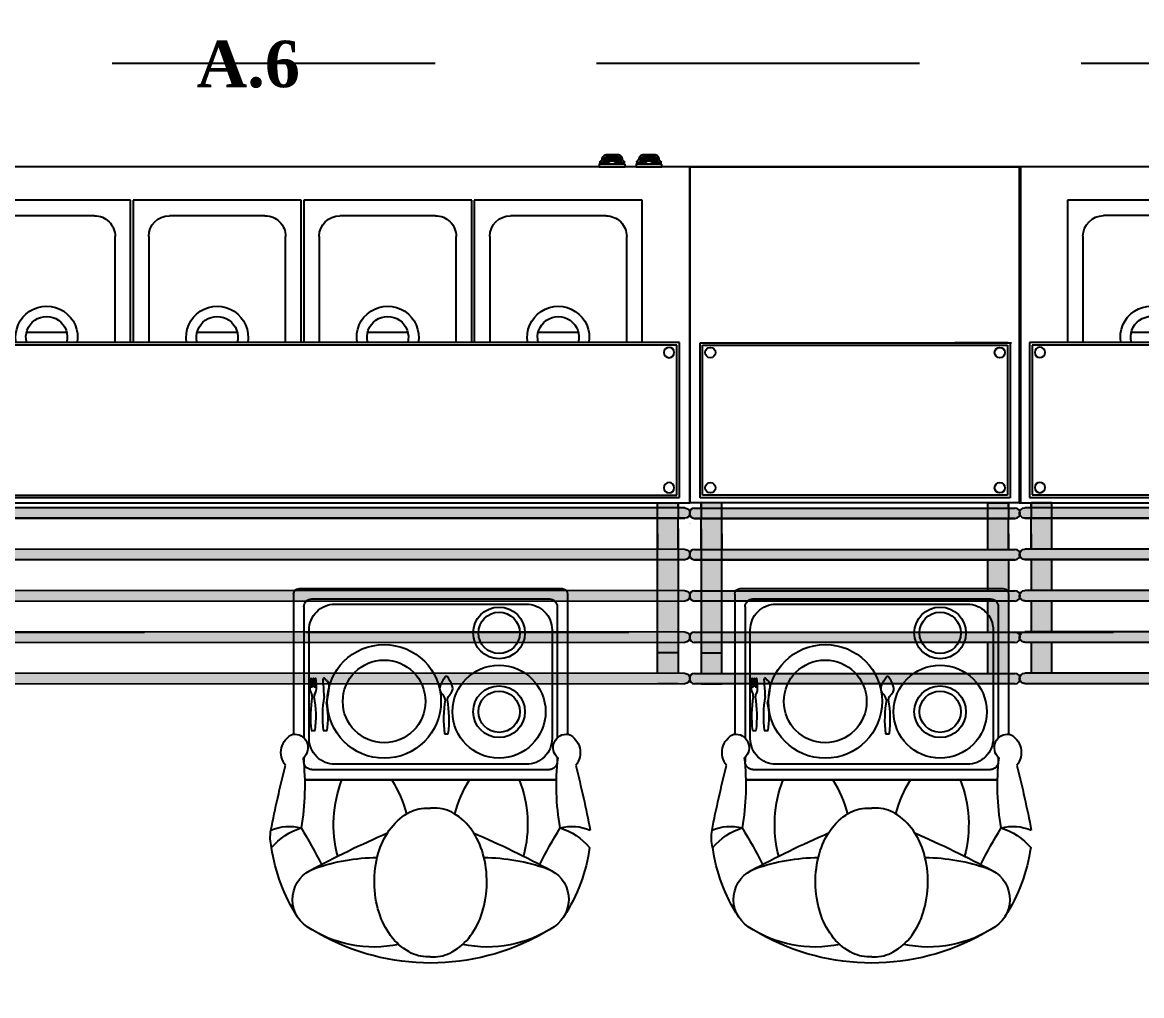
# Model space of a CAD drawing. Header units: millimetres. Extents: x 322668 to 332469, y 13187 to 20117.
# Drawn here: x 327930.6 to 328147.1, y 15753.7 to 15942 of the extents above; entities that cross this region are included whole.
import ezdxf
from ezdxf.enums import TextEntityAlignment as Align

# ---------------------------------------------------------------- set-up
doc = ezdxf.new("R2010")
doc.units = ezdxf.units.MM
doc.header["$LTSCALE"] = 50
doc.header["$MEASUREMENT"] = 0
doc.header["$PDMODE"] = 3
doc.header["$PDSIZE"] = -0.5
doc.linetypes.add('HIDDEN', pattern=[0.375, 0.25, -0.125])
doc.layers.get('0').update_dxf_attribs({"linetype": 'CONTINUOUS'})
doc.layers.get('DEFPOINTS').update_dxf_attribs({"linetype": 'CONTINUOUS'})
for name, color, linetype in [('MIM_DOSEME', 7, 'CONTINUOUS'), ('MIM_OLCU-DIS', 1, 'CONTINUOUS'), ('OC-Mutfak_Ekipman', 252, 'CONTINUOUS'), ('OC-Tretuar', 70, 'CONTINUOUS')]:
    doc.layers.add(name, color=color, linetype=linetype)
doc.styles.add('OLCU', font='TSIMPLEX.SHX', dxfattribs={"width": 0.7})
doc.styles.add('REF', font='calibri.ttf', dxfattribs={"height": 10})
doc.styles.add('ROMANS', font='romans.shx')
doc.dimstyles.new('200-OLCU-DIŞ', dxfattribs={"dimtxt": 30, "dimasz": 10, "dimexe": 0, "dimexo": 0, "dimgap": 10, "dimtad": 1, "dimdec": 1, "dimdsep": 46, "dimtxsty": 'OLCU', "dimblk1": 'DOT', "dimblk2": 'DOT', "dimsah": 1, "dimcen": 0, "dimclrd": 7, "dimclre": 7, "dimclrt": 4, "dimadec": 0, "dimazin": 0, "dimtfac": 1, "dimtdec": 1, "dimtix": 1, "dimtmove": 2, "dimatfit": 3, "dimldrblk": 'DOT', "dimfxl": 0, "dimtolj": 1, "dimarcsym": 0})

# ---------------------------------------------------------------- blocks, each defined once
blk = doc.blocks.new('_DOT')
at = {"color": 0, "linetype": 'ByBlock'}
blk.add_line((-0.5, 0), (-1, 0), dxfattribs=at)
at = {"color": 0, "linetype": 'ByBlock', "const_width": 0.5}
blk.add_lwpolyline([(-0.25, 0, 1), (0.25, 0, 1)], format="xyb", close=True, dxfattribs=at)
blk = doc.blocks.new('*D159')
at = {"layer": 'DEFPOINTS', "color": 0}
for p in [(329577.75, 18407.96, -57.5), (327588.54, 14893), (330092.59, 14893)]:
    blk.add_point(p, dxfattribs=at)
at = {"layer": 'MIM_OLCU-DIS', "color": 7, "lineweight": -2}
for p, q in [((330052.83, 18407.96), (330092.59, 18407.96)), ((330092.59, 18397.96), (330092.59, 14903)), ((330052.59, 14893), (330092.59, 14893))]:
    blk.add_line(p, q, dxfattribs=at)
at = {"layer": 'MIM_OLCU-DIS', "color": 7, "lineweight": -2, "xscale": 10, "yscale": 10, "zscale": 10}
for p, rotation in [((330092.59, 18407.96), 90), ((330092.59, 14893), 270)]:
    blk.add_blockref('_DOT', p, dxfattribs=dict(at, rotation=rotation))
at = {"layer": 'MIM_OLCU-DIS', "color": 4, "insert": (330067.59, 16650.48), "char_height": 30, "attachment_point": 5, "rotation": 90, "style": 'OLCU'}
blk.add_mtext('\\A1;3515', dxfattribs=at)
blk = doc.blocks.new('ghggfhh')
at = {"color": 7}
blk.add_lwpolyline([(1188.71, 1333.35), (1193.71, 1333.35), (1193.71, 1333.87), (1188.71, 1333.87)], close=True, dxfattribs=at)
blk.add_lwpolyline([(1188.71, 1333), (1189.21, 1332.53), (1189.21, 1332.51, 0.414214), (1190.21, 1331.51), (1192.21, 1331.51, 0.414214), (1193.21, 1332.51), (1193.21, 1332.53), (1193.71, 1333)], format="xyb", dxfattribs=at)
for points in [[(1188.71, 1333), (1190.71, 1333)], [(1189.35, 1332.74), (1193.07, 1332.74)], [(1189.46, 1332.51), (1192.96, 1332.51)], [(1189.5, 1332.27), (1192.92, 1332.27)], [(1189.62, 1332.04), (1192.79, 1332.04)], [(1190.71, 1333.35), (1190.71, 1333)], [(1191.71, 1333.35), (1191.71, 1333)], [(1191.71, 1333), (1193.71, 1333)], [(1189.97, 1331.8), (1192.45, 1331.8)]]:
    blk.add_lwpolyline(points, dxfattribs=at)
blk = doc.blocks.new('SICAK SERVİS ÜNİTESİ-150X70X85-155')
at = {"layer": 'OC-Mutfak_Ekipman'}
h = blk.add_hatch(color=54, dxfattribs=at)
h.dxf.hatch_style = 1
h.paths.add_polyline_path([(327235.64, 17655.41), (327231.64, 17655.41), (327231.64, 17649.41), (327235.64, 17649.41)])
h.paths.add_polyline_path([(327235.64, 17647.41), (327231.64, 17647.41), (327231.64, 17641.41), (327235.64, 17641.41)])
h.paths.add_polyline_path([(327231.64, 17633.41), (327235.64, 17633.41), (327235.64, 17639.41), (327231.64, 17639.41)])
h.paths.add_polyline_path([(327235.64, 17631.41), (327231.64, 17631.41), (327231.64, 17625.41), (327235.64, 17625.41)])
h.paths.add_polyline_path([(327235.64, 17623.41), (327231.64, 17623.41), (327231.64, 17622.41), (327235.64, 17622.41)])
h.paths.add_polyline_path([(327090.16, 17649.4), (327094.16, 17649.4), (327094.16, 17655.4), (327090.16, 17655.4)])
h.paths.add_polyline_path([(327094.16, 17647.4), (327090.16, 17647.4), (327090.16, 17641.4), (327094.16, 17641.4)])
h.paths.add_polyline_path([(327094.16, 17639.4), (327090.16, 17639.4), (327090.16, 17633.4), (327094.16, 17633.4)])
h.paths.add_polyline_path([(327094.16, 17631.4), (327090.16, 17631.4), (327090.16, 17625.4), (327094.16, 17625.4)])
h.paths.add_polyline_path([(327094.16, 17623.4), (327090.16, 17623.4), (327090.16, 17622.4), (327094.16, 17622.4)])
at = {"layer": 'OC-Tretuar'}
h = blk.add_hatch(color=54, dxfattribs=at)
h.dxf.hatch_style = 1
h.paths.add_polyline_path([(327236.9, 17655.41, 0.414204), (327237.9, 17656.41, 0.414217), (327236.9, 17657.41), (327088.9, 17657.4, 0.41421), (327087.9, 17656.4, 0.414223), (327088.9, 17655.4)])
h.paths.add_polyline_path([(327236.9, 17647.41, 0.41421), (327237.9, 17648.41, 0.414223), (327236.9, 17649.41), (327088.9, 17649.4, 0.414204), (327087.9, 17648.4, 0.414217), (327088.9, 17647.4)])
h.paths.add_polyline_path([(327236.9, 17639.41, 0.41421), (327237.9, 17640.41, 0.414217), (327236.9, 17641.41), (327088.9, 17641.4, 0.41421), (327087.9, 17640.4, 0.414217), (327088.9, 17639.4)])
h.paths.add_polyline_path([(327088.9, 17633.4, 0.41421), (327087.9, 17632.4, 0.414217), (327088.9, 17631.4), (327236.9, 17631.41, 0.41421), (327237.9, 17632.41, 0.414217), (327236.9, 17633.41)])
h.paths.add_polyline_path([(327236.9, 17623.41, 0.41421), (327237.9, 17624.41, 0.414217), (327236.9, 17625.41), (327088.9, 17625.4, 0.41421), (327087.9, 17624.4, 0.414217), (327088.9, 17623.4)])
at = {"layer": 'OC-Mutfak_Ekipman', "color": 54}
for p, q in [((327088.9, 17657.4), (327236.9, 17657.41)), ((327090.16, 17657.4), (327094.16, 17657.4)), ((327235.64, 17657.41), (327231.64, 17657.41)), ((327087.9, 17656.4), (327087.9, 17656.4)), ((327236.9, 17655.41), (327088.9, 17655.4)), ((327090.16, 17649.4), (327090.16, 17655.4)), ((327094.16, 17655.4), (327094.16, 17649.4)), ((327231.64, 17655.41), (327231.64, 17649.41)), ((327235.64, 17649.41), (327235.64, 17655.41)), ((327237.76, 17656.41), (327237.76, 17656.41)), ((327237.9, 17656.41), (327237.9, 17656.41)), ((327235.64, 17651.41), (327231.64, 17651.41)), ((327088.9, 17649.4), (327236.9, 17649.41)), ((327231.64, 17649.41), (327231.64, 17643.41)), ((327235.64, 17643.41), (327235.64, 17649.41)), ((327087.9, 17648.4), (327087.9, 17648.4)), ((327236.9, 17647.41), (327088.9, 17647.4)), ((327090.16, 17641.4), (327090.16, 17647.4)), ((327094.16, 17647.4), (327094.16, 17641.4)), ((327231.64, 17647.41), (327231.64, 17641.41)), ((327235.64, 17641.41), (327235.64, 17647.41)), ((327237.76, 17648.41), (327237.76, 17648.41)), ((327237.9, 17648.41), (327237.9, 17648.41)), ((327087.9, 17640.4), (327087.9, 17640.4)), ((327088.9, 17641.4), (327236.9, 17641.41)), ((327231.64, 17641.41), (327231.64, 17635.41)), ((327235.64, 17635.41), (327235.64, 17641.41)), ((327237.76, 17640.41), (327237.76, 17640.41)), ((327237.9, 17640.41), (327237.9, 17640.41)), ((327236.9, 17639.41), (327088.9, 17639.4)), ((327090.16, 17633.4), (327090.16, 17639.4)), ((327094.16, 17639.4), (327094.16, 17633.4)), ((327231.64, 17639.41), (327231.64, 17633.41)), ((327235.64, 17633.41), (327235.64, 17639.41)), ((327087.9, 17632.4), (327087.9, 17632.4)), ((327236.9, 17633.41), (327088.9, 17633.4)), ((327088.9, 17633.4), (327236.9, 17633.41)), ((327236.9, 17631.41), (327088.9, 17631.4)), ((327090.16, 17628.4), (327090.16, 17631.4)), ((327090.16, 17631.4), (327090.16, 17625.4)), ((327094.16, 17631.4), (327094.16, 17628.4)), ((327094.16, 17631.4), (327094.16, 17625.4)), ((327231.64, 17633.41), (327231.64, 17627.41)), ((327231.64, 17631.41), (327231.64, 17628.41)), ((327231.64, 17628.41), (327231.64, 17631.41)), ((327231.64, 17631.41), (327231.64, 17625.41)), ((327235.64, 17627.41), (327235.64, 17633.41)), ((327235.64, 17628.41), (327235.64, 17631.41)), ((327235.64, 17631.41), (327235.64, 17628.41)), ((327235.64, 17631.41), (327235.64, 17625.41)), ((327237.76, 17632.41), (327237.76, 17632.41)), ((327237.9, 17632.41), (327237.9, 17632.41)), ((327236.9, 17625.41), (327088.9, 17625.4)), ((327088.9, 17625.4), (327236.9, 17625.41)), ((327090.16, 17622.4), (327090.16, 17625.4)), ((327094.16, 17625.4), (327094.16, 17622.4)), ((327231.64, 17625.41), (327231.64, 17622.41)), ((327235.64, 17622.41), (327235.64, 17625.41)), ((327237.76, 17626.41), (327237.76, 17626.41)), ((327087.9, 17624.4), (327087.9, 17624.4)), ((327236.9, 17623.41), (327088.9, 17623.4)), ((327090.16, 17623.4), (327090.16, 17622.4)), ((327094.16, 17623.4), (327094.16, 17622.4)), ((327231.64, 17623.41), (327231.64, 17622.41)), ((327235.64, 17623.41), (327235.64, 17622.41)), ((327237.76, 17624.41), (327237.76, 17624.41)), ((327237.9, 17624.41), (327237.9, 17624.41)), ((327087.85, 17622.4), (327237.85, 17622.41)), ((327087.85, 17622.4), (327237.6, 17622.41)), ((327089.85, 17621.4), (327235.85, 17621.41)), ((327089.85, 17591.4), (327089.85, 17621.4)), ((327094.16, 17622.4), (327090.16, 17622.4)), ((327090.16, 17622.4), (327094.16, 17622.4)), ((327090.35, 17620.9), (327235.35, 17620.91)), ((327090.35, 17591.9), (327090.35, 17620.9)), ((327231.64, 17622.41), (327235.64, 17622.41)), ((327231.64, 17622.41), (327235.64, 17622.41)), ((327235.35, 17620.91), (327235.35, 17591.91)), ((327235.85, 17621.41), (327235.85, 17591.41)), ((327237.85, 17622.41), (327237.86, 17557.41)), ((327237.86, 17557.41), (327237.85, 17622.41)), ((327235.85, 17591.41), (327089.85, 17591.4)), ((327235.35, 17591.91), (327090.35, 17591.9)), ((327097.17, 17563.86), (327097.17, 17591.4)), ((327100.17, 17570.86), (327100.17, 17591.4)), ((327119.28, 17591.4), (327111.56, 17591.4)), ((327126.67, 17591.4), (327126.67, 17570.86)), ((327129.67, 17591.4), (327129.67, 17563.86)), ((327130.17, 17563.86), (327130.17, 17591.4)), ((327133.17, 17570.86), (327133.17, 17591.4)), ((327152.28, 17591.41), (327144.56, 17591.41)), ((327159.67, 17591.4), (327159.67, 17570.86)), ((327162.67, 17591.4), (327162.67, 17563.86)), ((327163.17, 17563.86), (327163.17, 17591.4)), ((327166.17, 17570.86), (327166.17, 17591.4)), ((327185.28, 17591.41), (327177.56, 17591.41)), ((327192.67, 17591.41), (327192.67, 17570.86)), ((327195.67, 17591.41), (327195.67, 17563.86)), ((327196.17, 17563.86), (327196.17, 17591.41)), ((327199.17, 17570.86), (327199.17, 17591.41)), ((327218.28, 17591.41), (327210.56, 17591.41)), ((327225.67, 17591.41), (327225.67, 17570.87)), ((327228.67, 17591.41), (327228.67, 17563.87)), ((327109.54, 17589.4), (327117.3, 17589.4)), ((327142.54, 17589.4), (327150.3, 17589.4)), ((327175.54, 17589.4), (327183.3, 17589.4)), ((327208.54, 17589.41), (327216.3, 17589.41)), ((327122.67, 17566.86), (327104.17, 17566.86)), ((327155.67, 17566.86), (327137.17, 17566.86)), ((327188.67, 17566.86), (327170.17, 17566.86)), ((327221.67, 17566.87), (327203.17, 17566.86)), ((327129.67, 17563.86), (327097.17, 17563.86)), ((327162.67, 17563.86), (327130.17, 17563.86)), ((327195.67, 17563.86), (327163.17, 17563.86)), ((327228.67, 17563.87), (327196.17, 17563.86)), ((327232.48, 17557.41), (327227.48, 17557.41))]:
    blk.add_line(p, q, dxfattribs=at)
blk.add_lwpolyline([(327237.86, 17557.41), (327087.86, 17557.4), (327087.85, 17622.4), (327237.85, 17622.41)], close=True, dxfattribs=at)
for centre in [(327091.85, 17619.47), (327233.86, 17619.48), (327091.85, 17593.32), (327233.86, 17593.33)]:
    blk.add_circle(centre, 1, dxfattribs=at)
for centre, radius, start, end in [((327088.9, 17656.4), 1, 90.0037, 180.0037), ((327236.9, 17656.41), 1, 0.0037, 90.0037), ((327088.9, 17656.4), 1, 180.0037, 270.0037), ((327236.9, 17656.41), 1, 270.0037, 0.0037), ((327088.9, 17648.4), 1, 90.0037, 180.0037), ((327236.9, 17648.41), 1, 0.0037, 90.0037), ((327088.9, 17648.4), 1, 180.0037, 270.0037), ((327236.9, 17648.41), 1, 270.0037, 0.0037), ((327088.9, 17640.4), 1, 90.0037, 180.0037), ((327088.9, 17640.4), 1, 180.0037, 270.0037), ((327236.9, 17640.41), 1, 0.0037, 90.0037), ((327236.9, 17640.41), 1, 270.0037, 0.0037), ((327088.9, 17632.4), 1, 90.0037, 180.0037), ((327088.9, 17632.4), 1, 180.0037, 270.0037), ((327236.9, 17632.41), 1, 0.0037, 90.0037), ((327236.9, 17632.41), 1, 270.0037, 0.0037), ((327088.9, 17624.4), 1, 90.0037, 180.0037), ((327236.9, 17624.41), 1, 0.0037, 90.0037), ((327088.9, 17624.4), 1, 180.0037, 270.0037), ((327236.9, 17624.41), 1, 270.0037, 0.0037), ((327113.42, 17590.36), 6, 169.9941, 10.0134), ((327113.42, 17590.36), 4, 164.8558, 15.1517), ((327146.42, 17590.36), 6, 169.9941, 10.0134), ((327146.42, 17590.36), 4, 164.8558, 15.1517), ((327179.42, 17590.36), 6, 169.9941, 10.0134), ((327179.42, 17590.36), 4, 164.8558, 15.1517), ((327212.42, 17590.37), 6, 169.9941, 10.0134), ((327212.42, 17590.37), 4, 164.8558, 15.1517), ((327104.17, 17570.86), 4, 180.0037, 270.0037), ((327122.67, 17570.86), 4, 270.0037, 0.0037), ((327137.17, 17570.86), 4, 180.0037, 270.0037), ((327155.67, 17570.86), 4, 270.0037, 0.0037), ((327170.17, 17570.86), 4, 180.0037, 270.0037), ((327188.67, 17570.86), 4, 270.0037, 0.0037), ((327203.17, 17570.86), 4, 180.0037, 270.0037), ((327221.67, 17570.87), 4, 270.0037, 0.0037)]:
    blk.add_arc(centre, radius, start, end, dxfattribs=at)
at = {"layer": 'OC-Mutfak_Ekipman', "color": 54, "extrusion": (0, 0, -1), "zscale": -1, "rotation": 359.9962651631528}
for p in [(-328414.16, 16223.61), (-328421.27, 16223.61)]:
    blk.add_blockref('ghggfhh', p, dxfattribs=at)
blk = doc.blocks.new('NÖTR-64')
at = {"layer": 'OC-Mutfak_Ekipman'}
h = blk.add_hatch(color=54, dxfattribs=at)
h.dxf.hatch_style = 1
h.paths.add_polyline_path([(327422.76, 17385.47), (327426.76, 17385.47), (327426.76, 17391.47), (327422.76, 17391.47)])
h.paths.add_polyline_path([(327422.76, 17393.47), (327426.76, 17393.47), (327426.76, 17399.47), (327422.76, 17399.47)])
h.paths.add_polyline_path([(327426.76, 17407.47), (327422.76, 17407.47), (327422.76, 17401.47), (327426.76, 17401.47)])
h.paths.add_polyline_path([(327422.76, 17409.47), (327426.76, 17409.47), (327426.76, 17415.47), (327422.76, 17415.47)])
h.paths.add_polyline_path([(327422.76, 17417.47), (327426.76, 17417.47), (327426.76, 17418.47), (327422.76, 17418.47)])
h.paths.add_polyline_path([(327482.24, 17391.47), (327478.24, 17391.47), (327478.24, 17385.47), (327482.24, 17385.47)])
h.paths.add_polyline_path([(327478.24, 17393.47), (327482.24, 17393.47), (327482.24, 17399.47), (327478.24, 17399.47)])
h.paths.add_polyline_path([(327478.24, 17401.47), (327482.24, 17401.47), (327482.24, 17407.47), (327478.24, 17407.47)])
h.paths.add_polyline_path([(327478.24, 17409.47), (327482.24, 17409.47), (327482.24, 17415.47), (327478.24, 17415.47)])
h.paths.add_polyline_path([(327478.24, 17417.47), (327482.24, 17417.47), (327482.24, 17418.47), (327478.24, 17418.47)])
at = {"layer": 'OC-Tretuar'}
h = blk.add_hatch(color=54, dxfattribs=at)
h.dxf.hatch_style = 1
h.paths.add_polyline_path([(327484.5, 17384.47, 0.414218), (327483.5, 17385.47), (327421.5, 17385.47, 0.414209), (327420.5, 17384.47, 0.414214), (327421.5, 17383.47), (327483.5, 17383.47, 0.414214)])
h.paths.add_polyline_path([(327484.5, 17392.47, 0.414214), (327483.5, 17393.47), (327421.5, 17393.47, 0.414214), (327420.5, 17392.47, 0.414218), (327421.5, 17391.47), (327483.5, 17391.47, 0.414209)])
h.paths.add_polyline_path([(327484.5, 17400.47, 0.414214), (327483.5, 17401.47), (327421.5, 17401.47, 0.414214), (327420.5, 17400.47, 0.414214), (327421.5, 17399.47), (327483.5, 17399.47, 0.414214)])
h.paths.add_polyline_path([(327484.5, 17408.47, 0.414214), (327483.5, 17409.47), (327421.5, 17409.47, 0.414214), (327420.5, 17408.47, 0.414214), (327421.5, 17407.47), (327483.5, 17407.47, 0.414214)])
h.paths.add_polyline_path([(327484.5, 17416.47, 0.414214), (327483.5, 17417.47), (327421.5, 17417.47, 0.414214), (327420.5, 17416.47, 0.414214), (327421.5, 17415.47), (327483.5, 17415.47, 0.414214)])
at = {"color": 54}
for p, q in [((327484.55, 17483.47, 237.77), (327420.55, 17483.47, 237.77)), ((327420.55, 17483.47, 237.77), (327484.55, 17483.47, 237.77))]:
    blk.add_line(p, q, dxfattribs=at)
at = {"layer": 'OC-Mutfak_Ekipman', "color": 54}
for p, q in [((327420.55, 17483.47, 237.77), (327484.55, 17483.47, 237.77)), ((327420.55, 17418.47, 237.77), (327420.55, 17483.47, 237.77)), ((327420.55, 17483.47, 237.77), (327420.55, 17418.47, 237.77)), ((327425.93, 17483.47, 237.77), (327430.93, 17483.47, 237.77)), ((327422.55, 17449.47, 237.77), (327482.55, 17449.47, 237.77)), ((327422.55, 17419.47, 237.77), (327422.55, 17449.47, 237.77)), ((327465.38, 17449.47, 237.77), (327481.85, 17449.47, 237.77)), ((327482.13, 17449.47, 237.77), (327471.85, 17449.47, 237.77)), ((327475.13, 17449.47, 237.77), (327482.85, 17449.47, 237.77)), ((327482.55, 17449.47, 237.77), (327482.55, 17419.47, 237.77)), ((327423.05, 17419.97, 237.77), (327423.05, 17448.97, 237.77)), ((327423.05, 17448.97, 237.77), (327482.05, 17448.97, 237.77)), ((327482.05, 17448.97, 237.77), (327482.05, 17419.97, 237.77)), ((327482.55, 17419.47, 237.77), (327422.55, 17419.47, 237.77)), ((327482.05, 17419.97, 237.77), (327423.05, 17419.97, 237.77)), ((327484.55, 17418.47, 237.77), (327420.55, 17418.47, 237.77)), ((327484.55, 17418.47, 237.77), (327420.8, 17418.47, 237.77)), ((327421.5, 17417.47, 237.77), (327483.5, 17417.47, 237.77)), ((327422.76, 17418.47, 237.77), (327422.76, 17415.47, 237.77)), ((327426.76, 17418.47, 237.77), (327422.76, 17418.47, 237.77)), ((327426.76, 17418.47, 237.77), (327422.76, 17418.47, 237.77)), ((327422.76, 17417.47, 237.77), (327422.76, 17418.47, 237.77)), ((327426.76, 17415.47, 237.77), (327426.76, 17418.47, 237.77)), ((327426.76, 17417.47, 237.77), (327426.76, 17418.47, 237.77)), ((327478.24, 17415.47, 237.77), (327478.24, 17418.47, 237.77)), ((327478.24, 17418.47, 237.77), (327482.24, 17418.47, 237.77)), ((327482.24, 17418.47, 237.77), (327478.24, 17418.47, 237.77)), ((327478.24, 17417.47, 237.77), (327478.24, 17418.47, 237.77)), ((327482.24, 17418.47, 237.77), (327482.24, 17415.47, 237.77)), ((327482.24, 17417.47, 237.77), (327482.24, 17418.47, 237.77)), ((327420.5, 17416.47, 237.77), (327420.5, 17416.47, 237.77)), ((327420.64, 17416.47, 237.77), (327420.64, 17416.47, 237.77)), ((327421.5, 17415.47, 237.77), (327483.5, 17415.47, 237.77)), ((327483.5, 17415.47, 237.77), (327421.5, 17415.47, 237.77)), ((327422.76, 17409.47, 237.77), (327422.76, 17415.47, 237.77)), ((327426.76, 17409.47, 237.77), (327426.76, 17415.47, 237.77)), ((327478.24, 17409.47, 237.77), (327478.24, 17415.47, 237.77)), ((327482.24, 17409.47, 237.77), (327482.24, 17415.47, 237.77)), ((327484.5, 17416.47, 237.77), (327484.5, 17416.47, 237.77)), ((327420.64, 17414.47, 237.77), (327420.64, 17414.47, 237.77)), ((327422.76, 17413.47, 237.77), (327422.76, 17407.47, 237.77)), ((327426.76, 17407.47, 237.77), (327426.76, 17413.47, 237.77)), ((327422.76, 17412.47, 237.77), (327422.76, 17409.47, 237.77)), ((327422.76, 17409.47, 237.77), (327422.76, 17412.47, 237.77)), ((327426.76, 17409.47, 237.77), (327426.76, 17412.47, 237.77)), ((327426.76, 17412.47, 237.77), (327426.76, 17409.47, 237.77)), ((327478.24, 17409.47, 237.77), (327478.24, 17412.47, 237.77)), ((327482.24, 17412.47, 237.77), (327482.24, 17409.47, 237.77)), ((327420.5, 17408.47, 237.77), (327420.5, 17408.47, 237.77)), ((327420.64, 17408.47, 237.77), (327420.64, 17408.47, 237.77)), ((327421.5, 17409.47, 237.77), (327483.5, 17409.47, 237.77)), ((327484.5, 17408.47, 237.77), (327484.5, 17408.47, 237.77)), ((327421.5, 17407.47, 237.77), (327483.5, 17407.47, 237.77)), ((327483.5, 17407.47, 237.77), (327421.5, 17407.47, 237.77)), ((327422.76, 17407.47, 237.77), (327422.76, 17401.47, 237.77)), ((327426.76, 17401.47, 237.77), (327426.76, 17407.47, 237.77)), ((327478.24, 17401.47, 237.77), (327478.24, 17407.47, 237.77)), ((327482.24, 17407.47, 237.77), (327482.24, 17401.47, 237.77)), ((327422.76, 17405.47, 237.77), (327422.76, 17399.47, 237.77)), ((327426.76, 17399.47, 237.77), (327426.76, 17405.47, 237.77)), ((327420.5, 17400.47, 237.77), (327420.5, 17400.47, 237.77)), ((327420.64, 17400.47, 237.77), (327420.64, 17400.47, 237.77)), ((327421.5, 17401.47, 237.77), (327483.5, 17401.47, 237.77)), ((327484.5, 17400.47, 237.77), (327484.5, 17400.47, 237.77)), ((327483.5, 17399.47, 237.77), (327421.5, 17399.47, 237.77)), ((327422.76, 17399.47, 237.77), (327422.76, 17393.47, 237.77)), ((327422.76, 17397.47, 237.77), (327422.76, 17391.47, 237.77)), ((327426.76, 17393.47, 237.77), (327426.76, 17399.47, 237.77)), ((327426.76, 17391.47, 237.77), (327426.76, 17397.47, 237.77)), ((327478.24, 17393.47, 237.77), (327478.24, 17399.47, 237.77)), ((327482.24, 17399.47, 237.77), (327482.24, 17393.47, 237.77)), ((327421.5, 17393.47, 237.77), (327483.5, 17393.47, 237.77)), ((327420.5, 17392.47, 237.77), (327420.5, 17392.47, 237.77)), ((327420.64, 17392.47, 237.77), (327420.64, 17392.47, 237.77)), ((327483.5, 17391.47, 237.77), (327421.5, 17391.47, 237.77)), ((327422.76, 17391.47, 237.77), (327422.76, 17385.47, 237.77)), ((327426.76, 17385.47, 237.77), (327426.76, 17391.47, 237.77)), ((327478.24, 17385.47, 237.77), (327478.24, 17391.47, 237.77)), ((327482.24, 17391.47, 237.77), (327482.24, 17385.47, 237.77)), ((327484.5, 17392.47, 237.77), (327484.5, 17392.47, 237.77)), ((327422.76, 17389.47, 237.77), (327426.76, 17389.47, 237.77)), ((327420.5, 17384.47, 237.77), (327420.5, 17384.47, 237.77)), ((327420.64, 17384.47, 237.77), (327420.64, 17384.47, 237.77)), ((327421.5, 17385.47, 237.77), (327483.5, 17385.47, 237.77)), ((327484.5, 17384.47, 237.77), (327484.5, 17384.47, 237.77)), ((327483.5, 17383.47, 237.77), (327421.5, 17383.47, 237.77)), ((327422.76, 17383.47, 237.77), (327426.76, 17383.47, 237.77)), ((327482.24, 17383.47, 237.77), (327478.24, 17383.47, 237.77))]:
    blk.add_line(p, q, dxfattribs=at)
at = {"layer": 'OC-Mutfak_Ekipman', "color": 54, "elevation": 237.77}
blk.add_lwpolyline([(327420.55, 17483.47), (327484.55, 17483.47), (327484.55, 17418.47), (327420.55, 17418.47)], close=True, dxfattribs=at)
at = {"layer": 'OC-Mutfak_Ekipman', "color": 54}
for centre in [(327424.55, 17447.55, 237.77), (327480.56, 17447.55, 237.77), (327424.55, 17421.4, 237.77), (327480.56, 17421.4, 237.77)]:
    blk.add_circle(centre, 1, dxfattribs=at)
for centre, start, end in [((327421.5, 17416.47, 237.77), 90, 180), ((327483.5, 17416.47, 237.77), 0, 90), ((327421.5, 17416.47, 237.77), 180, 270), ((327483.5, 17416.47, 237.77), 270, 0), ((327421.5, 17408.47, 237.77), 90, 180), ((327421.5, 17408.47, 237.77), 180, 270), ((327483.5, 17408.47, 237.77), 0, 90), ((327483.5, 17408.47, 237.77), 270, 0), ((327421.5, 17400.47, 237.77), 90, 180), ((327421.5, 17400.47, 237.77), 180, 270), ((327483.5, 17400.47, 237.77), 0, 90), ((327483.5, 17400.47, 237.77), 270, 0), ((327421.5, 17392.47, 237.77), 90, 180), ((327483.5, 17392.47, 237.77), 0, 90), ((327421.5, 17392.47, 237.77), 180, 270), ((327483.5, 17392.47, 237.77), 270, 0), ((327421.5, 17384.47, 237.77), 90, 180), ((327421.5, 17384.47, 237.77), 180, 270), ((327483.5, 17384.47, 237.77), 0, 90), ((327483.5, 17384.47, 237.77), 270, 0)]:
    blk.add_arc(centre, 1, start, end, dxfattribs=at)
blk = doc.blocks.new('OTD-400')
at = {"color": 7, "linetype": 'HIDDEN', "ltscale": 5, "elevation": 237.77}
blk.add_lwpolyline([(327524.96, 17498.47), (327124.96, 17498.47), (327124.96, 17388.47), (327524.96, 17388.47)], close=True, dxfattribs=at)
at = {"color": 7, "style": 'ROMANS', "width": 0.8}
blk.add_attdef('NO', text='', height=10, dxfattribs=at).set_placement((327138.1, 17487.48, 237.77), align=Align.MIDDLE)
blk = doc.blocks.new('insan')
at = {"color": 7, "extrusion": (0, 0, -1)}
for p, q in [((6416.95, 3116.4), (6416.95, 3167.32)), ((6418.02, 3168.36), (6445.1, 3168.36)), ((6420.45, 3166.36), (6445.86, 3166.36)), ((6449.56, 3166.36), (6450.45, 3166.36)), ((6418.95, 3118.86), (6418.95, 3164.86)), ((6451.95, 3118.86), (6451.95, 3164.86)), ((6453.95, 3117.5), (6453.95, 3166.22)), ((6420.45, 3117.36), (6445.86, 3117.36)), ((6449.56, 3117.36), (6450.45, 3117.36)), ((6418.02, 3115.36), (6445.1, 3115.36))]:
    blk.add_line(p, q, dxfattribs=at)
at = {"color": 7}
for p, q in [((6445.03, 3144.54), (6445.03, 3145.28)), ((6444.42, 3121.08), (6444.42, 3121.82)), ((6444.42, 3118.78), (6444.42, 3119.52))]:
    blk.add_line(p, q, dxfattribs=at)
blk.add_lwpolyline([(6445.95, 3118.36), (6424.95, 3118.36, -0.414214), (6419.95, 3123.36), (6419.95, 3160.36, -0.414214), (6424.95, 3165.36), (6445.95, 3165.36, -0.414214), (6450.95, 3160.36), (6450.95, 3123.36, -0.414214)], format="xyb", close=True, dxfattribs=at)
for points in [[(6453.95, 3166.22), (6453.95, 3117.5)], [(6434.04, 3144.7), (6433.91, 3144.84), (6433.91, 3144.97), (6434.04, 3145.12)], [(6435.94, 3119.76), (6435.63, 3119.78), (6435.28, 3119.76), (6434.36, 3119.63), (6434.36, 3119.6)], [(6435.94, 3119.49), (6435.63, 3119.47), (6435.28, 3119.49), (6434.36, 3119.53), (6434.36, 3119.61)], [(6435.94, 3119.29), (6435.63, 3119.3), (6435.28, 3119.29), (6434.36, 3119.24), (6434.36, 3119.16)], [(6435.94, 3119.02), (6435.63, 3119), (6435.28, 3119.02), (6434.36, 3119.14), (6434.36, 3119.17)], [(6435.94, 3118.82), (6435.63, 3118.83), (6435.28, 3118.82), (6434.36, 3118.77), (6434.36, 3118.69)], [(6435.94, 3118.55), (6435.63, 3118.53), (6435.28, 3118.55), (6434.36, 3118.67), (6434.36, 3118.7)]]:
    blk.add_lwpolyline(points, dxfattribs=at)
at = {"color": 7, "extrusion": (0, 0, -1)}
for points in [[(-6488.23, 3141.86, -0.0182), (-6488.21, 3142.29, -0.132444), (-6487.25, 3146.03, -0.106688), (-6484.09, 3149.6, -0.083199), (-6479.64, 3151.84, -0.071851), (-6473.94, 3152.73, -0.071851), (-6468.23, 3151.99, -0.083199), (-6463.72, 3149.86, -0.106688), (-6460.47, 3146.38, -0.132444), (-6459.41, 3142.66, -0.027194), (-6459.44, 3141.86, -0.106688)], [(-6488.23, 3141.86, 0.0182), (-6488.21, 3141.43, 0.132444), (-6487.25, 3137.69, 0.106688), (-6484.09, 3134.12, 0.083199), (-6479.64, 3131.88, 0.071851), (-6473.94, 3130.98, 0.071851), (-6468.23, 3131.73, 0.083199), (-6463.72, 3133.86, 0.106688), (-6460.47, 3137.34, 0.132444), (-6459.41, 3141.05, 0.027194), (-6459.44, 3141.86, 0.106688)]]:
    blk.add_lwpolyline(points, format="xyb", dxfattribs=at)
at = {"color": 7}
for centre, radius in [((6440.77, 3155.11), 9), ((6425.52, 3155.11), 5), ((6440.77, 3155.11), 5), ((6425.52, 3155.11), 4), ((6440.77, 3155.11), 4), ((6438.77, 3132.87), 11), ((6438.77, 3132.87), 8)]:
    blk.add_circle(centre, radius, dxfattribs=at)
at = {"color": 7, "extrusion": (0, 0, -1)}
for centre, radius, start, end in [((-6448.68, 3166.89), 3.92, 24.5005, 129.0625), ((-6503.67, 2965.5), 211.07, 75.5925, 79.0832), ((-6471.69, 3169.2), 8.74, 344.8699, 23.9155), ((-6475.36, 3163), 12.73, 17.9406, 49.1174), ((-6462.32, 3139.48), 33.48, 98.0908, 122.6929), ((-6447.71, 3168.2), 2.61, 220.1096, 6.9298), ((-6477.1, 3162.24), 6.34, 19.4299, 146.2696), ((-6418.01, 3167.3), 1.06, 0.7469, 90.7469), ((-6420.45, 3164.86), 1.5, 0, 90), ((-6455.09, 3212.98), 46.77, 259.9533, 276.6151), ((-6450.45, 3164.86), 1.5, 90, 180), ((-6519.58, 3259.23), 108.14, 297.1029, 301.3925), ((-6645.12, 3071.67), 197.21, 23.462, 28.3495), ((-6506.95, 3151.71), 37.99, 0.7058, 19.4299), ((-6463.01, 3152.83), 23.29, 146.2696, 191.8437), ((-6445.38, 3141.86), 44.02, 150.4943, 209.5057), ((-6462.6, 3136.72), 23.91, 68.7824, 104.8017), ((-6466.75, 3169.93), 24.21, 284.8345, 301.92), ((-6466.75, 3113.78), 24.21, 58.08, 75.1655), ((-6463.01, 3130.89), 23.29, 168.1563, 213.7304), ((-6645.12, 3212.05), 197.21, 331.6505, 336.538), ((-6506.95, 3132.01), 37.99, 340.5701, 359.2942), ((-6462.6, 3147), 23.91, 255.1983, 291.2176), ((-6420.45, 3118.86), 1.5, 270, 0), ((-6450.45, 3118.86), 1.5, 180, 270), ((-6519.58, 3024.48), 108.14, 58.6075, 62.8971), ((-6477.1, 3121.48), 6.34, 213.7304, 340.5701), ((-6447.71, 3115.52), 2.61, 353.0702, 139.8904), ((-6455.09, 3070.74), 46.77, 83.3849, 100.0467), ((-6471.69, 3114.51), 8.74, 336.0845, 15.1301), ((-6475.36, 3120.72), 12.73, 310.8826, 342.0594), ((-6418.01, 3116.42), 1.06, 269.2531, 359.2531), ((-6448.68, 3116.83), 3.92, 230.9375, 335.4995), ((-6462.32, 3144.24), 33.48, 237.3071, 261.9092), ((-6503.67, 3318.22), 211.07, 280.9168, 284.4075), ((-6465.1, 3118.24), 7.41, 254.905, 280.9168)]:
    blk.add_arc(centre, radius, start, end, dxfattribs=at)
at = {"color": 7}
for centre, radius, start, end in [((6442.27, 3166.59), 22.22, 260.0863, 277.1271), ((6442.29, 3123.23), 22.22, 82.9046, 99.9137), ((6441.67, 3143.13), 22.22, 260.0863, 277.1271), ((6441.98, 3106.87), 15.15, 80.7012, 101.311), ((6435.81, 3119.39), 0.163, 322.5235, 37.7428), ((6435.81, 3118.92), 0.163, 322.5235, 37.7428), ((6436.26, 3120.44), 1.92, 260.3383, 306.8525), ((6435.5, 3118.68), 0.466, 343.1399, 17.0547), ((6436.28, 3117.87), 1.92, 53.1475, 99.6617), ((6437.71, 3118.1), 0.849, 80.9859, 110.0096), ((6437.72, 3120.2), 0.849, 249.9904, 279.0141), ((6441.67, 3140.83), 22.22, 260.0863, 277.1271), ((6441.68, 3097.47), 22.22, 82.9046, 99.9137)]:
    blk.add_arc(centre, radius, start, end, dxfattribs=at)
for points, knots in [([(6438.45, 3145.12), (6438.23, 3145.17), (6437.66, 3145.32), (6436.51, 3146.7), (6435.09, 3145.79), (6434.04, 3145.12)], [0, 0, 0, 0, 0.665409, 1.758876, 4.792994, 4.792994, 4.792994, 4.792994]), ([(6438.45, 3144.7), (6438.23, 3144.64), (6437.66, 3144.49), (6436.51, 3143.12), (6435.09, 3144.03), (6434.04, 3144.7)], [0, 0, 0, 0, 0.665409, 1.758876, 4.792994, 4.792994, 4.792994, 4.792994]), ([(6437.84, 3121.24), (6437.22, 3121.24), (6436.29, 3121.24), (6433.89, 3120.97), (6434.58, 3121.58), (6435.13, 3122.25), (6436.95, 3122.09), (6438.25, 3121.86), (6439, 3121.72)], [0, 0, 0, 0, 2.397924, 3.60794, 4.016411, 4.564174, 6.316969, 8.70047, 8.70047, 8.70047, 8.70047])]:
    blk.add_open_spline(points, degree=3, knots=knots, dxfattribs=at)

msp = doc.modelspace()

# ---------------------------------------------------------------- linework, layer by layer
at = {"layer": 'MIM_DOSEME'}
msp.add_line((328123.46, 15914.1, -350), (327973.46, 15914.1, -350), dxfattribs=at)

# ---------------------------------------------------------------- block references
at = {"rotation": 270}
for p in [(324867.69, 22249.43, -350), (324953.04, 22249.43, -350)]:
    msp.add_blockref('insan', p, dxfattribs=at)
at = {"layer": 'MIM_DOSEME'}
for name, p in [('OTD-400', (766.72, -1564.4, -587.77)), ('OTD-400', (766.72, -1564.4, -587.77)), ('NÖTR-64', (639.13, -1569.4, -587.77))]:
    msp.add_blockref(name, p, dxfattribs=at)
at = {"layer": 'MIM_DOSEME', "xscale": -1, "rotation": 180}
for p in [(821.83, 33471.49, -350), (1035.61, 33471.51, -350)]:
    msp.add_blockref('SICAK SERVİS ÜNİTESİ-150X70X85-155', p, dxfattribs=at)

# ---------------------------------------------------------------- texts
at = {"color": 7, "insert": (327984.27, 15938.51), "char_height": 20, "attachment_point": 3, "style": 'REF'}
msp.add_mtext_dynamic_manual_height_columns('{\\fCentury|b1|i0|c162|p18;^I\\H0.45x;\\C1;A.6}', width=512.9971, gutter_width=50, heights=[0], dxfattribs=at)

# ---------------------------------------------------------------- dimensions: what is measured, and where the dimension line sits
at = {"layer": 'MIM_OLCU-DIS', "color": 22}
dim = msp.add_linear_dim(base=(330092.59, 14893), p1=(329577.75, 18407.96, -57.5), p2=(327588.54, 14893), angle=270, dimstyle='200-OLCU-DIŞ', dxfattribs=at)
dim.commit()
dim.dimension.update_dxf_attribs({"geometry": '*D159', "text_midpoint": (330067.59, 16650.48)})

doc.saveas('drawing.dxf')
